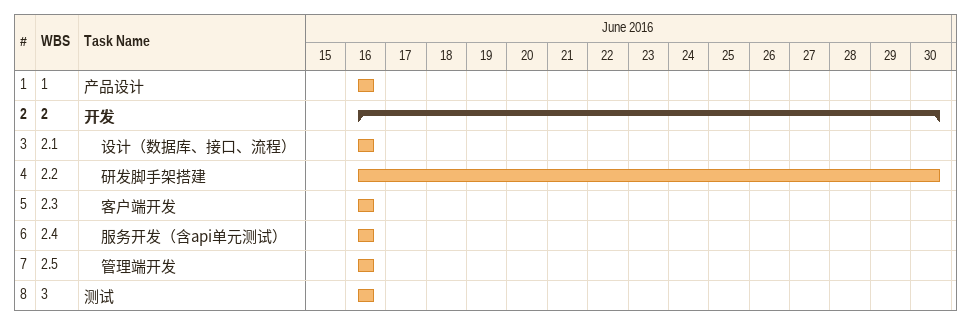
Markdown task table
| ID | WBS | Task | Start | Finish |
|---|---|---|---|---|
| 1 | 1 | 产品设计 | 2016-06-16 | 2016-06-16 |
| 2 | 2 | **开发** | 2016-06-16 | 2016-06-30 |
| 3 | 2.1 | 设计（数据库、接口、流程） | 2016-06-16 | 2016-06-16 |
| 4 | 2.2 | 研发脚手架搭建 | 2016-06-16 | 2016-06-30 |
| 5 | 2.3 | 客户端开发 | 2016-06-16 | 2016-06-16 |
| 6 | 2.4 | 服务开发（含api单元测试） | 2016-06-16 | 2016-06-16 |
| 7 | 2.5 | 管理端开发 | 2016-06-16 | 2016-06-16 |
| 8 | 3 | 测试 | 2016-06-16 | 2016-06-16 |
